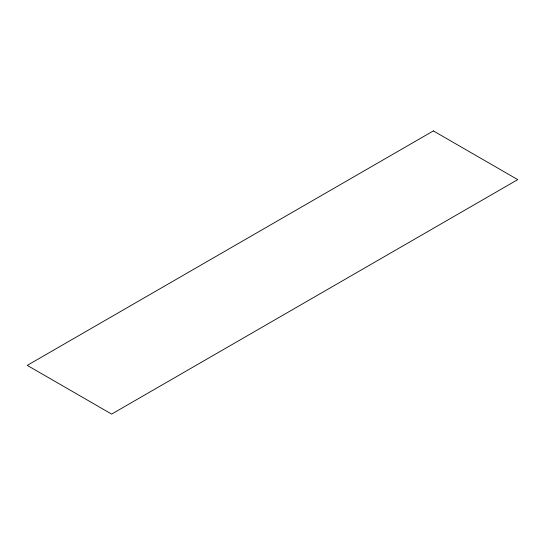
<?xml version="1.0" encoding="UTF-8"?>
<svg xmlns="http://www.w3.org/2000/svg" width="545" height="545" viewBox="0 0 545 545"><rect width="100%" height="100%" fill="white"/><g stroke="black" fill="none" stroke-linecap="round" stroke-linejoin="round"><path stroke-width="0.82" d="M433.364 130.909L27.25 365.375L111.636 414.091L517.75 179.625L433.364 130.909"/></g></svg>
